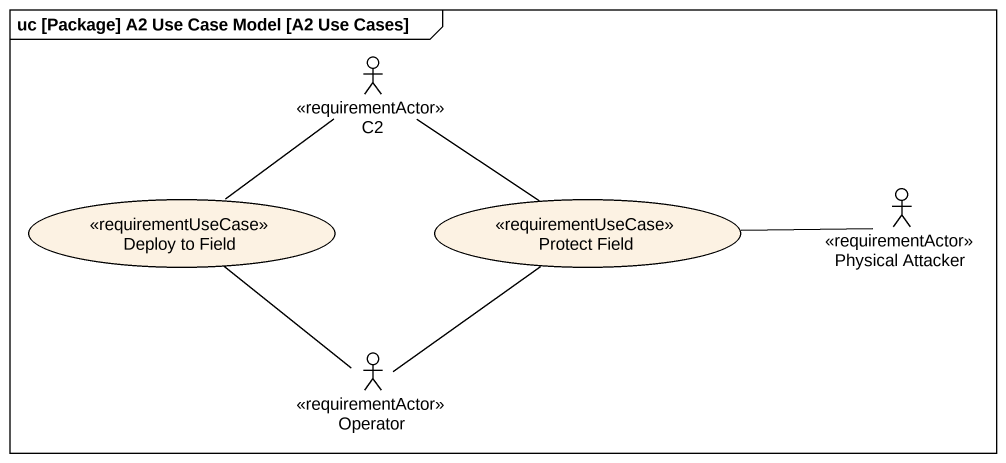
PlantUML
@startuml
mainframe uc [Package] A2 Use Case Model [A2 Use Cases]
actor C2 <<requirementActor>>
usecase "Deploy to Field" as Deploy_to_Field <<requirementUseCase>>
usecase "Protect Field" as Protect_Field <<requirementUseCase>>
actor "Physical Attacker" as Physical_Attacker <<requirementActor>>
actor Operator <<requirementActor>>
C2 -- Deploy_to_Field
C2 -- Protect_Field
Physical_Attacker -left- Protect_Field
Operator -up- Deploy_to_Field
Operator -up- Protect_Field
@enduml
